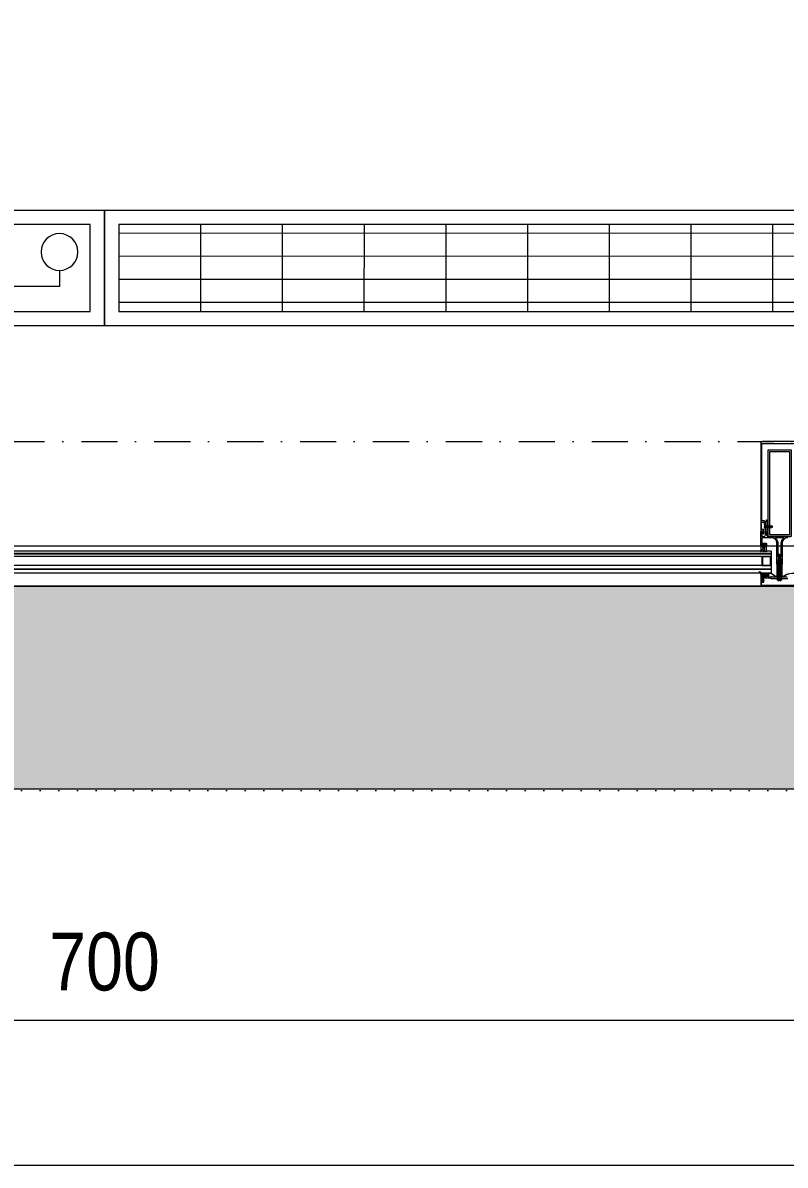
# Model space of a CAD drawing. Extents: x -1701 to 23780, y -363 to 7742.
# Drawn here: x 2258.4 to 2390.1, y 220 to 417.3 of the extents above; entities that cross this region are included whole.
import ezdxf

# ---------------------------------------------------------------- set-up
doc = ezdxf.new("R2010")
doc.units = 0
doc.header["$LTSCALE"] = 25
doc.header["$MEASUREMENT"] = 0
doc.header["$PDMODE"] = 1
doc.linetypes.add('Audi$0$DASHDOT2', pattern=[0.5, 0.25, -0.125, 0, -0.125])
doc.linetypes.add('Audi$0$DOT2', pattern=[0.125, 0, -0.125])
doc.layers.get('0').update_dxf_attribs({"color": 9, "lineweight": 9})
doc.layers.get('Defpoints').update_dxf_attribs({"color": 9, "lineweight": 9})
for name, color, linetype, lineweight in [('Audi$0$06D', 8, 'Continuous', 9), ('Audi$0$09', 8, 'Continuous', 9), ('Audi$0$10', 8, 'Continuous', 9), ('Audi$0$15', 8, 'Continuous', 9), ('Audi$0$20', 8, 'Audi$0$DOT2', 9), ('Audi$0$24', 8, 'Audi$0$DASHDOT2', 9), ('Audi$0$25', 8, 'Continuous', 9), ('Audi$0$32', 8, 'Continuous', 9)]:
    doc.layers.add(name, color=color, linetype=linetype, lineweight=lineweight)
doc.styles.add('Audi$0$MuuM_TEXT-STANDART', font='ARIALN.TTF')
doc.dimstyles.new('Audi$0$MuuM_DIM50', dxfattribs={"dimscale": 5, "dimtxt": 2, "dimasz": 1, "dimexe": 1, "dimexo": 1, "dimgap": 1, "dimtad": 1, "dimdec": 1, "dimrnd": 0.5, "dimdsep": 46, "dimtxsty": 'Audi$0$MuuM_TEXT-STANDART', "dimblk": 'Audi$0$_ArchTick', "dimcen": 0, "dimdle": 0.15, "dimclrd": 256, "dimclre": 256, "dimclrt": 256, "dimadec": 0, "dimazin": 0, "dimtfac": 5, "dimtdec": 1, "dimtix": 1, "dimtmove": 2, "dimatfit": 3, "dimldrblk": 'Audi$0$_Dot', "dimfxl": 3, "dimfxlon": 1, "dimtolj": 1, "dimlwd": -1, "dimlwe": -1, "dimarcsym": 0})

# ---------------------------------------------------------------- blocks, each defined once
blk = doc.blocks.new('Audi$0$p-konvektor_audi')
for p, q in [((250, 89.48), (0, 89.47)), ((250, 89.47), (0, 89.48)), ((0, 89.48), (0, 69.47)), ((250, 69.47), (250, 89.47)), ((16.61, 71.95), (16.6, 86.99)), ((30.73, 71.95), (30.72, 86.99)), ((44.85, 71.95), (44.84, 86.99)), ((58.96, 71.95), (58.96, 86.99)), ((73.08, 71.95), (73.08, 86.99)), ((87.2, 71.95), (87.2, 86.99)), ((101.32, 71.95), (101.32, 86.99)), ((115.44, 71.95), (115.44, 86.99)), ((129.56, 71.95), (129.56, 86.99)), ((143.68, 71.95), (143.68, 86.98)), ((157.8, 71.95), (157.8, 86.98)), ((171.92, 71.94), (171.92, 86.98)), ((186.04, 71.94), (186.04, 86.98)), ((191.48, 71.95), (200.19, 86.99)), ((199.29, 85.44), (2.49, 85.42)), ((203.55, 84.5), (203.55, 75.36)), ((207.52, 84.5), (207.52, 75.36)), ((211.5, 84.5), (211.5, 75.36)), ((215.48, 84.5), (215.48, 75.36)), ((219.45, 84.5), (219.45, 75.36)), ((223.43, 84.5), (223.43, 75.36)), ((196.99, 81.46), (2.49, 81.45)), ((242.21, 82.69), (197.7, 82.69)), ((242.21, 79.91), (242.21, 82.69)), ((194.68, 77.48), (2.49, 77.47)), ((227.1, 76.72), (194.25, 76.73)), ((192.38, 73.51), (2.49, 73.49)), ((0, 69.47), (250, 69.47))]:
    blk.add_line(p, q)
for points in [[(250, 89.47), (0, 89.47), (0, 69.47), (250, 69.47)], [(247.51, 86.99), (247.51, 71.95), (2.49, 71.95), (2.49, 86.99)]]:
    blk.add_lwpolyline(points, close=True)
for centre in [(230.28, 76.72), (242.21, 76.72)]:
    blk.add_circle(centre, 3.18)
blk = doc.blocks.new('Audi$0$vid u')
at = {"color": 252, "lineweight": -3, "ltscale": 0.5}
for p, q in [((-18171.1, 6484.2), (-18170.1, 6484.5)), ((-18167.9, 6482.9), (-18171.1, 6484.2)), ((-18166.9, 6483.2), (-18171.1, 6484.2)), ((-18171.1, 6481.6), (-18170.1, 6482)), ((-18167.9, 6480.3), (-18171.1, 6481.6)), ((-18166.9, 6480.7), (-18171.1, 6481.6)), ((-18171.1, 6479.1), (-18170.1, 6479.4)), ((-18167.9, 6477.8), (-18171.1, 6479.1)), ((-18166.9, 6478.1), (-18171.1, 6479.1)), ((-18171.1, 6476.5), (-18170.1, 6476.9)), ((-18167.9, 6475.2), (-18171.1, 6476.5)), ((-18166.9, 6475.6), (-18171.1, 6476.5)), ((-18171.1, 6473.9), (-18170.1, 6474.3)), ((-18167.9, 6472.7), (-18171.1, 6473.9)), ((-18166.9, 6473), (-18171.1, 6473.9)), ((-18170.6, 6486.7), (-18169.6, 6487)), ((-18167.2, 6486), (-18170.6, 6486.7)), ((-18168.2, 6485.6), (-18170.6, 6486.7)), ((-18169.9, 6486.4), (-18170.1, 6485.9)), ((-18170.1, 6484.5), (-18170.1, 6485.8)), ((-18170.1, 6484.5), (-18166.9, 6483.2)), ((-18170.1, 6484.5), (-18166.9, 6483.2)), ((-18170.1, 6482), (-18170.1, 6483.8)), ((-18170.1, 6482), (-18166.9, 6480.7)), ((-18170.1, 6482), (-18166.9, 6480.7)), ((-18170.1, 6479.4), (-18170.1, 6481.2)), ((-18170.1, 6479.4), (-18166.9, 6478.1)), ((-18170.1, 6479.4), (-18166.9, 6478.1)), ((-18170.1, 6476.9), (-18170.1, 6478.7)), ((-18170.1, 6476.9), (-18166.9, 6475.6)), ((-18170.1, 6476.9), (-18166.9, 6475.6)), ((-18170.1, 6474.3), (-18170.1, 6476.1)), ((-18170.1, 6474.3), (-18166.9, 6473)), ((-18170.1, 6474.3), (-18166.9, 6473)), ((-18170.1, 6471.9), (-18170.1, 6473.5)), ((-18169, 6489), (-18169.6, 6487)), ((-18169.6, 6487), (-18167.2, 6486)), ((-18169, 6489), (-18168.5, 6486.6)), ((-18167.2, 6486), (-18168.2, 6485.6)), ((-18168.2, 6485.6), (-18167.9, 6485)), ((-18167.9, 6483.6), (-18167.9, 6484.9)), ((-18166.9, 6483.2), (-18167.9, 6482.9)), ((-18167.9, 6481.1), (-18167.9, 6482.9)), ((-18166.9, 6480.7), (-18167.9, 6480.3)), ((-18167.9, 6478.5), (-18167.9, 6480.3)), ((-18166.9, 6478.1), (-18167.9, 6477.8)), ((-18167.9, 6476), (-18167.9, 6477.8)), ((-18166.9, 6475.6), (-18167.9, 6475.2)), ((-18167.9, 6473.4), (-18167.9, 6475.2)), ((-18166.9, 6473), (-18167.9, 6472.7)), ((-18171.1, 6471.5), (-18170.1, 6471.9)), ((-18167.9, 6470.2), (-18171.1, 6471.5)), ((-18166.9, 6470.6), (-18171.1, 6471.5)), ((-18171.1, 6469.2), (-18170.1, 6469.6)), ((-18167.9, 6467.9), (-18171.1, 6469.2)), ((-18166.9, 6468.3), (-18171.1, 6469.2)), ((-18171.1, 6467), (-18170.1, 6467.3)), ((-18167.9, 6465.7), (-18171.1, 6467)), ((-18166.9, 6466.1), (-18171.1, 6467)), ((-18171.1, 6464.7), (-18170.1, 6465.1)), ((-18167.9, 6463.4), (-18171.1, 6464.7)), ((-18166.9, 6463.8), (-18171.1, 6464.7)), ((-18171.1, 6462.4), (-18170.1, 6462.8)), ((-18167.9, 6461.1), (-18171.1, 6462.4)), ((-18166.9, 6461.5), (-18171.1, 6462.4)), ((-18171.1, 6460.1), (-18170.1, 6460.5)), ((-18167.9, 6458.8), (-18171.1, 6460.1)), ((-18166.9, 6459.2), (-18171.1, 6460.1)), ((-18171.1, 6457.8), (-18170.1, 6458.2)), ((-18167.9, 6456.5), (-18171.1, 6457.8)), ((-18166.9, 6456.9), (-18171.1, 6457.8)), ((-18171.1, 6455.5), (-18170.1, 6455.9)), ((-18167.9, 6454.2), (-18171.1, 6455.5)), ((-18166.9, 6454.6), (-18171.1, 6455.5)), ((-18171.1, 6453.2), (-18170.1, 6453.6)), ((-18166.9, 6452.3), (-18171.1, 6453.2)), ((-18167.9, 6451.9), (-18171.1, 6453.2)), ((-18170.1, 6471.9), (-18166.9, 6470.6)), ((-18170.1, 6471.9), (-18166.9, 6470.6)), ((-18170.1, 6469.6), (-18170.1, 6471.1)), ((-18170.1, 6469.6), (-18166.9, 6468.3)), ((-18170.1, 6469.6), (-18166.9, 6468.3)), ((-18170.1, 6467.3), (-18170.1, 6468.9)), ((-18170.1, 6467.3), (-18166.9, 6466.1)), ((-18170.1, 6467.3), (-18166.9, 6466.1)), ((-18170.1, 6465.1), (-18170.1, 6466.6)), ((-18170.1, 6465.1), (-18166.9, 6463.8)), ((-18170.1, 6465.1), (-18166.9, 6463.8)), ((-18170.1, 6462.8), (-18170.1, 6464.4)), ((-18170.1, 6462.8), (-18166.9, 6461.5)), ((-18170.1, 6462.8), (-18166.9, 6461.5)), ((-18170.1, 6460.5), (-18170.1, 6462)), ((-18170.1, 6460.5), (-18166.9, 6459.2)), ((-18170.1, 6460.5), (-18166.9, 6459.2)), ((-18170.1, 6458.2), (-18170.1, 6459.7)), ((-18170.1, 6458.2), (-18166.9, 6456.9)), ((-18170.1, 6455.9), (-18170.1, 6457.4)), ((-18170.1, 6455.9), (-18166.9, 6454.6)), ((-18170.1, 6453.6), (-18170.1, 6455.1)), ((-18170.1, 6453.6), (-18166.9, 6452.3)), ((-18170.1, 6453.6), (-18166.9, 6452.3)), ((-18167.9, 6471), (-18167.9, 6472.7)), ((-18166.9, 6470.6), (-18167.9, 6470.2)), ((-18167.9, 6468.7), (-18167.9, 6470.2)), ((-18166.9, 6468.3), (-18167.9, 6467.9)), ((-18167.9, 6466.5), (-18167.9, 6467.9)), ((-18166.9, 6466.1), (-18167.9, 6465.7)), ((-18167.9, 6464.2), (-18167.9, 6465.7)), ((-18166.9, 6463.8), (-18167.9, 6463.4)), ((-18167.9, 6461.9), (-18167.9, 6463.4)), ((-18166.9, 6461.5), (-18167.9, 6461.1)), ((-18167.9, 6459.6), (-18167.9, 6461.1)), ((-18166.9, 6459.2), (-18167.9, 6458.8)), ((-18167.9, 6457.3), (-18167.9, 6458.8)), ((-18166.9, 6456.9), (-18167.9, 6456.5)), ((-18167.9, 6455), (-18167.9, 6456.5)), ((-18166.9, 6454.6), (-18167.9, 6454.2)), ((-18167.9, 6452.7), (-18167.9, 6454.2)), ((-18164.9, 6445.9), (-18173.1, 6445.9)), ((-18173.1, 6444.2), (-18173.1, 6445.9)), ((-18170.1, 6451.3), (-18171.1, 6450.9)), ((-18167.9, 6449.6), (-18171.1, 6450.9)), ((-18171.1, 6450.9), (-18166.9, 6450)), ((-18171.1, 6448.6), (-18170.1, 6449)), ((-18167.9, 6447.3), (-18171.1, 6448.6)), ((-18166.9, 6447.7), (-18171.1, 6448.6)), ((-18170.1, 6451.3), (-18170.1, 6452.8)), ((-18166.9, 6450), (-18170.1, 6451.3)), ((-18170.1, 6449), (-18170.1, 6450.5)), ((-18170.1, 6449), (-18166.9, 6447.7)), ((-18170.1, 6445.9), (-18170.1, 6448.2)), ((-18166.9, 6452.3), (-18167.9, 6451.9)), ((-18167.9, 6450.4), (-18167.9, 6451.9)), ((-18166.9, 6450), (-18167.9, 6449.6)), ((-18167.9, 6448.1), (-18167.9, 6449.6)), ((-18166.9, 6447.7), (-18167.9, 6447.3)), ((-18167.9, 6445.9), (-18167.9, 6447.3)), ((-18164.9, 6444.2), (-18164.9, 6445.9))]:
    blk.add_line(p, q, dxfattribs=at)
blk.add_lwpolyline([(-18169.6, 6442.8), (-18169.1, 6443.2), (-18168.9, 6443.2), (-18168.4, 6442.8)], dxfattribs=at)
for centre, radius, start, end in [((-18169.9, 6485.8), 0.2, 155.3251, 180), ((-18168.1, 6484.9), 0.2, 0, 19.1116), ((-18168.6, 6450.7), 7.89, 234.7573, 262.4905), ((-18169.5, 6450.7), 7.89, 277.5095, 305.2427)]:
    blk.add_arc(centre, radius, start, end, dxfattribs=at)
blk = doc.blocks.new('*U4860')
at = {"layer": 'Audi$0$10'}
h = blk.add_hatch(dxfattribs=at)
h.set_pattern_fill('LINE', color=256, scale=0.666667, angle=585, style=0)
h.set_pattern_definition([(135, (54.08257, -143.59187), (0.058925565, 0.058925565), [])])
edge = h.paths.add_edge_path()
edge.add_arc((-3.72, -23.02), 0.625, 382.6612, 422.8, ccw=False)
edge.add_arc((-3, -22.7), 0.162, 207.04, 269.8973)
edge.add_line((-3, -22.86), (-2.92, -22.86))
edge.add_line((-2.92, -22.86), (-2.91, -22.86))
edge.add_line((-2.91, -22.86), (-2.9, -22.86))
edge.add_line((-2.9, -22.86), (-2.89, -22.86))
edge.add_line((-2.89, -22.86), (-2.89, -22.86))
edge.add_line((-2.89, -22.86), (-2.88, -22.85))
edge.add_line((-2.88, -22.85), (-2.87, -22.85))
edge.add_line((-2.87, -22.85), (-2.87, -22.84))
edge.add_line((-2.87, -22.84), (-2.86, -22.84))
edge.add_line((-2.86, -22.84), (-2.86, -22.83))
edge.add_line((-2.86, -22.83), (-2.86, -22.81))
edge.add_line((-2.86, -22.81), (-2.86, -22.74))
edge.add_line((-2.86, -22.74), (-2.86, -22.73))
edge.add_line((-2.86, -22.73), (-2.86, -22.73))
edge.add_line((-2.86, -22.73), (-2.86, -22.73))
edge.add_line((-2.86, -22.73), (-2.86, -22.73))
edge.add_line((-2.86, -22.73), (-2.85, -22.72))
edge.add_line((-2.85, -22.72), (-2.85, -22.72))
edge.add_line((-2.85, -22.72), (-2.85, -22.72))
edge.add_line((-2.85, -22.72), (-2.84, -22.72))
edge.add_line((-2.84, -22.72), (-2.84, -22.72))
edge.add_line((-2.84, -22.72), (-2.76, -22.72))
edge.add_line((-2.76, -22.72), (-2.76, -22.72))
edge.add_line((-2.76, -22.72), (-2.75, -22.72))
edge.add_line((-2.75, -22.72), (-2.75, -22.72))
edge.add_line((-2.75, -22.72), (-2.75, -22.72))
edge.add_line((-2.75, -22.72), (-2.74, -22.72))
edge.add_line((-2.74, -22.72), (-2.74, -22.73))
edge.add_line((-2.74, -22.73), (-2.74, -22.73))
edge.add_line((-2.74, -22.73), (-2.74, -22.73))
edge.add_line((-2.74, -22.73), (-2.74, -22.74))
edge.add_line((-2.74, -22.74), (-2.74, -22.81))
edge.add_line((-2.74, -22.81), (-2.74, -22.82))
edge.add_line((-2.74, -22.82), (-2.74, -22.83))
edge.add_line((-2.74, -22.83), (-2.73, -22.84))
edge.add_line((-2.73, -22.84), (-2.73, -22.84))
edge.add_line((-2.73, -22.84), (-2.72, -22.85))
edge.add_line((-2.72, -22.85), (-2.72, -22.85))
edge.add_line((-2.72, -22.85), (-2.71, -22.86))
edge.add_line((-2.71, -22.86), (-2.7, -22.86))
edge.add_line((-2.7, -22.86), (-2.69, -22.86))
edge.add_line((-2.69, -22.86), (-2.68, -22.86))
edge.add_line((-2.68, -22.86), (-2.67, -22.86))
edge.add_line((-2.67, -22.86), (-2.67, -22.86))
edge.add_line((-2.67, -22.86), (-2.66, -22.85))
edge.add_line((-2.66, -22.85), (-2.65, -22.85))
edge.add_line((-2.65, -22.85), (-2.65, -22.84))
edge.add_line((-2.65, -22.84), (-2.64, -22.84))
edge.add_line((-2.64, -22.84), (-2.64, -22.83))
edge.add_line((-2.64, -22.83), (-2.64, -22.81))
edge.add_line((-2.64, -22.81), (-2.64, -22.74))
edge.add_line((-2.64, -22.74), (-2.64, -22.73))
edge.add_line((-2.64, -22.73), (-2.64, -22.73))
edge.add_line((-2.64, -22.73), (-2.64, -22.73))
edge.add_line((-2.64, -22.73), (-2.64, -22.73))
edge.add_line((-2.64, -22.73), (-2.63, -22.72))
edge.add_line((-2.63, -22.72), (-2.63, -22.72))
edge.add_line((-2.63, -22.72), (-2.63, -22.72))
edge.add_line((-2.63, -22.72), (-2.62, -22.72))
edge.add_line((-2.62, -22.72), (-2.62, -22.72))
edge.add_line((-2.62, -22.72), (-2.54, -22.72))
edge.add_line((-2.54, -22.72), (-2.54, -22.72))
edge.add_line((-2.54, -22.72), (-2.53, -22.72))
edge.add_line((-2.53, -22.72), (-2.53, -22.72))
edge.add_line((-2.53, -22.72), (-2.53, -22.72))
edge.add_line((-2.53, -22.72), (-2.52, -22.72))
edge.add_line((-2.52, -22.72), (-2.52, -22.73))
edge.add_line((-2.52, -22.73), (-2.52, -22.73))
edge.add_line((-2.52, -22.73), (-2.52, -22.73))
edge.add_line((-2.52, -22.73), (-2.52, -22.74))
edge.add_line((-2.52, -22.74), (-2.52, -22.81))
edge.add_line((-2.52, -22.81), (-2.52, -22.82))
edge.add_line((-2.52, -22.82), (-2.52, -22.83))
edge.add_line((-2.52, -22.83), (-2.51, -22.84))
edge.add_line((-2.51, -22.84), (-2.51, -22.84))
edge.add_line((-2.51, -22.84), (-2.5, -22.85))
edge.add_line((-2.5, -22.85), (-2.5, -22.85))
edge.add_line((-2.5, -22.85), (-2.49, -22.86))
edge.add_line((-2.49, -22.86), (-2.48, -22.86))
edge.add_line((-2.48, -22.86), (-2.47, -22.86))
edge.add_line((-2.47, -22.86), (-2.46, -22.86))
edge.add_line((-2.46, -22.86), (-2.45, -22.86))
edge.add_line((-2.45, -22.86), (-2.45, -22.86))
edge.add_line((-2.45, -22.86), (-2.44, -22.85))
edge.add_line((-2.44, -22.85), (-2.43, -22.85))
edge.add_line((-2.43, -22.85), (-2.43, -22.84))
edge.add_line((-2.43, -22.84), (-2.42, -22.84))
edge.add_line((-2.42, -22.84), (-2.42, -22.83))
edge.add_line((-2.42, -22.83), (-2.42, -22.81))
edge.add_line((-2.42, -22.81), (-2.42, -22.74))
edge.add_line((-2.42, -22.74), (-2.42, -22.73))
edge.add_line((-2.42, -22.73), (-2.42, -22.73))
edge.add_line((-2.42, -22.73), (-2.42, -22.73))
edge.add_line((-2.42, -22.73), (-2.42, -22.73))
edge.add_line((-2.42, -22.73), (-2.41, -22.72))
edge.add_line((-2.41, -22.72), (-2.41, -22.72))
edge.add_line((-2.41, -22.72), (-2.41, -22.72))
edge.add_line((-2.41, -22.72), (-2.4, -22.72))
edge.add_line((-2.4, -22.72), (-2.4, -22.72))
edge.add_line((-2.4, -22.72), (-2.32, -22.72))
edge.add_line((-2.32, -22.72), (-2.32, -22.72))
edge.add_line((-2.32, -22.72), (-2.31, -22.72))
edge.add_line((-2.31, -22.72), (-2.31, -22.72))
edge.add_line((-2.31, -22.72), (-2.31, -22.72))
edge.add_line((-2.31, -22.72), (-2.3, -22.72))
edge.add_line((-2.3, -22.72), (-2.3, -22.73))
edge.add_line((-2.3, -22.73), (-2.3, -22.73))
edge.add_line((-2.3, -22.73), (-2.3, -22.73))
edge.add_line((-2.3, -22.73), (-2.3, -22.74))
edge.add_line((-2.3, -22.74), (-2.3, -22.81))
edge.add_line((-2.3, -22.81), (-2.3, -22.82))
edge.add_line((-2.3, -22.82), (-2.3, -22.83))
edge.add_line((-2.3, -22.83), (-2.29, -22.84))
edge.add_line((-2.29, -22.84), (-2.29, -22.84))
edge.add_line((-2.29, -22.84), (-2.28, -22.85))
edge.add_line((-2.28, -22.85), (-2.28, -22.85))
edge.add_line((-2.28, -22.85), (-2.27, -22.86))
edge.add_line((-2.27, -22.86), (-2.26, -22.86))
edge.add_line((-2.26, -22.86), (-2.25, -22.86))
edge.add_line((-2.25, -22.86), (-2.24, -22.86))
edge.add_line((-2.24, -22.86), (-2.23, -22.86))
edge.add_line((-2.23, -22.86), (-2.23, -22.86))
edge.add_line((-2.23, -22.86), (-2.22, -22.85))
edge.add_line((-2.22, -22.85), (-2.21, -22.85))
edge.add_line((-2.21, -22.85), (-2.21, -22.84))
edge.add_line((-2.21, -22.84), (-2.2, -22.84))
edge.add_line((-2.2, -22.84), (-2.2, -22.83))
edge.add_line((-2.2, -22.83), (-2.2, -22.81))
edge.add_line((-2.2, -22.81), (-2.2, -22.74))
edge.add_line((-2.2, -22.74), (-2.2, -22.73))
edge.add_line((-2.2, -22.73), (-2.2, -22.73))
edge.add_line((-2.2, -22.73), (-2.2, -22.73))
edge.add_line((-2.2, -22.73), (-2.2, -22.73))
edge.add_line((-2.2, -22.73), (-2.19, -22.72))
edge.add_line((-2.19, -22.72), (-2.19, -22.72))
edge.add_line((-2.19, -22.72), (-2.19, -22.72))
edge.add_line((-2.19, -22.72), (-2.18, -22.72))
edge.add_line((-2.18, -22.72), (-2.18, -22.72))
edge.add_line((-2.18, -22.72), (-2.1, -22.72))
edge.add_line((-2.1, -22.72), (-2.1, -22.72))
edge.add_line((-2.1, -22.72), (-2.09, -22.72))
edge.add_line((-2.09, -22.72), (-2.09, -22.72))
edge.add_line((-2.09, -22.72), (-2.09, -22.72))
edge.add_line((-2.09, -22.72), (-2.08, -22.72))
edge.add_line((-2.08, -22.72), (-2.08, -22.73))
edge.add_line((-2.08, -22.73), (-2.08, -22.73))
edge.add_line((-2.08, -22.73), (-2.08, -22.73))
edge.add_line((-2.08, -22.73), (-2.08, -22.74))
edge.add_line((-2.08, -22.74), (-2.08, -22.99))
edge.add_arc((-2.11, -22.99), 0.03, 270, 360, ccw=False)
edge.add_line((-2.11, -23.02), (-2.29, -23.02))
edge.add_line((-2.29, -23.02), (-2.29, -23.19))
edge.add_line((-2.29, -23.19), (-2.22, -23.21))
edge.add_arc((-2.23, -23.26), 0.05, 327.9606, 435.4015, ccw=False)
edge.add_arc((-2.27, -23.23), 0.1, 296.3878, 327.9606, ccw=False)
edge.add_arc((-2.52, -22.73), 0.663, 243.6122, 296.3878, ccw=False)
edge.add_arc((-2.77, -23.23), 0.1, 212.0394, 243.6122, ccw=False)
edge.add_arc((-2.82, -23.26), 0.05, 104.5985, 212.0394, ccw=False)
edge.add_line((-2.83, -23.21), (-2.75, -23.19))
edge.add_line((-2.75, -23.19), (-2.75, -23.02))
edge.add_line((-2.75, -23.02), (-3.17, -23.02))
edge.add_arc((-3.17, -22.97), 0.05, 193.1598, 270, ccw=False)
edge.add_arc((-3.97, -23.12), 0.763, 370.8798, 411.3382)
edge.add_arc((-3.45, -22.51), 0.0486, 74.5683, 206.9707, ccw=False)
edge = h.paths.add_edge_path(flags=16)
edge.add_arc((-2.62, -23.22), 0.03, 180, 259.176, ccw=False)
edge.add_line((-2.65, -23.22), (-2.65, -23.05))
edge.add_arc((-2.62, -23.05), 0.03, 90, 180, ccw=False)
edge.add_line((-2.62, -23.02), (-2.42, -23.02))
edge.add_arc((-2.42, -23.05), 0.03, 360, 450, ccw=False)
edge.add_line((-2.39, -23.05), (-2.39, -23.22))
edge.add_arc((-2.42, -23.22), 0.03, 280.824, 360, ccw=False)
edge.add_arc((-2.52, -22.69), 0.562, 259.176, 280.824, ccw=False)
for p, q in [((-2.56, -14.43), (-2.45, -14.43)), ((-2.56, -14.98), (-2.45, -14.98)), ((-2.45, -14.98), (-2.45, -14.43)), ((-2.4, -14.85), (-2.45, -14.56)), ((-2.44, -14.56), (-2.45, -14.56)), ((-2.45, -14.69), (-2.42, -14.82)), ((-2.42, -14.82), (-2.45, -14.82)), ((-2.44, -14.56), (-2.39, -14.85)), ((-2.42, -14.59), (-2.44, -14.56)), ((-2.37, -14.59), (-2.42, -14.59)), ((-2.37, -14.82), (-2.42, -14.59)), ((-2.42, -14.82), (-2.4, -14.85)), ((-2.42, -14.82), (-2.4, -14.85)), ((-2.4, -14.85), (-2.39, -14.85)), ((-2.39, -14.85), (-2.37, -14.82)), ((-2.35, -14.56), (-2.37, -14.59)), ((-2.37, -14.59), (-2.33, -14.82)), ((-2.33, -14.82), (-2.37, -14.82)), ((-2.33, -14.59), (-2.35, -14.56)), ((-2.35, -14.56), (-2.35, -14.56)), ((-2.31, -14.85), (-2.35, -14.56)), ((-2.35, -14.56), (-2.3, -14.85)), ((-2.28, -14.59), (-2.33, -14.59)), ((-2.28, -14.82), (-2.33, -14.59)), ((-2.33, -14.82), (-2.31, -14.85)), ((-2.33, -14.82), (-2.31, -14.85)), ((-2.31, -14.85), (-2.3, -14.85)), ((-2.3, -14.85), (-2.28, -14.82)), ((-2.26, -14.56), (-2.28, -14.59)), ((-2.28, -14.59), (-2.23, -14.82)), ((-2.28, -14.82), (-2.23, -14.82)), ((-2.25, -14.56), (-2.26, -14.56)), ((-2.21, -14.85), (-2.26, -14.56)), ((-2.23, -14.59), (-2.25, -14.56)), ((-2.25, -14.56), (-2.2, -14.85)), ((-2.18, -14.82), (-2.23, -14.59)), ((-2.18, -14.59), (-2.23, -14.59)), ((-2.23, -14.82), (-2.21, -14.85)), ((-2.23, -14.82), (-2.21, -14.85)), ((-2.04, -14.82), (-2.23, -14.82)), ((-2.21, -14.85), (-2.2, -14.85)), ((-2.2, -14.85), (-2.18, -14.82)), ((-2.16, -14.56), (-2.18, -14.59)), ((-2.18, -14.59), (-1.99, -14.59)), ((-2.18, -14.59), (-2.13, -14.82)), ((-2.18, -14.82), (-2.13, -14.82)), ((-2.18, -14.82), (-2.13, -14.82)), ((-2.15, -14.56), (-2.16, -14.56)), ((-2.11, -14.85), (-2.16, -14.56)), ((-2.13, -14.59), (-2.15, -14.56)), ((-2.15, -14.56), (-2.11, -14.85)), ((-2.09, -14.82), (-2.13, -14.59)), ((-2.09, -14.59), (-2.13, -14.59)), ((-2.13, -14.82), (-2.11, -14.85)), ((-2.13, -14.82), (-2.11, -14.85)), ((-2.11, -14.85), (-2.09, -14.82)), ((-2.11, -14.85), (-2.11, -14.85)), ((-2.07, -14.56), (-2.09, -14.59)), ((-2.09, -14.59), (-2.04, -14.82)), ((-2.09, -14.82), (-2.04, -14.82)), ((-2.09, -14.82), (-2.04, -14.82)), ((-2.06, -14.56), (-2.07, -14.56)), ((-2.02, -14.85), (-2.07, -14.56)), ((-2.04, -14.59), (-2.06, -14.56)), ((-2.06, -14.56), (-2.01, -14.85)), ((-1.99, -14.82), (-2.04, -14.59)), ((-2.04, -14.82), (-2.02, -14.85)), ((-2.04, -14.82), (-2.02, -14.85)), ((-2.02, -14.85), (-2.01, -14.85)), ((-2.01, -14.85), (-1.99, -14.82)), ((-1.97, -14.56), (-1.99, -14.59)), ((-1.99, -14.59), (-1.94, -14.82)), ((-1.99, -14.82), (-1.94, -14.82)), ((-1.99, -14.82), (-1.94, -14.82)), ((-1.97, -14.56), (-1.96, -14.56)), ((-1.92, -14.85), (-1.97, -14.56)), ((-1.94, -14.59), (-1.96, -14.56)), ((-1.96, -14.56), (-1.91, -14.85)), ((-1.89, -14.59), (-1.94, -14.59)), ((-1.89, -14.82), (-1.94, -14.59)), ((-1.94, -14.82), (-1.92, -14.85)), ((-1.94, -14.82), (-1.92, -14.85)), ((-1.92, -14.85), (-1.91, -14.85)), ((-1.91, -14.85), (-1.89, -14.82)), ((-1.87, -14.56), (-1.89, -14.59)), ((-1.89, -14.59), (-1.84, -14.82)), ((-1.89, -14.82), (-1.84, -14.82)), ((-1.82, -14.85), (-1.87, -14.56)), ((-1.86, -14.56), (-1.87, -14.56)), ((-1.86, -14.56), (-1.82, -14.85)), ((-1.84, -14.59), (-1.86, -14.56)), ((-1.8, -14.82), (-1.84, -14.59)), ((-1.8, -14.59), (-1.84, -14.59)), ((-1.84, -14.82), (-1.82, -14.85)), ((-1.84, -14.82), (-1.82, -14.85)), ((-1.82, -14.85), (-1.8, -14.82)), ((-1.82, -14.85), (-1.82, -14.85)), ((-1.78, -14.56), (-1.8, -14.59)), ((-1.8, -14.59), (-1.75, -14.82)), ((-1.75, -14.82), (-1.8, -14.82)), ((-1.78, -14.56), (-1.77, -14.56)), ((-1.73, -14.85), (-1.78, -14.56)), ((-1.75, -14.59), (-1.77, -14.56)), ((-1.77, -14.56), (-1.72, -14.85)), ((-1.75, -14.59), (-1.7, -14.59)), ((-1.7, -14.82), (-1.75, -14.59)), ((-1.75, -14.82), (-1.73, -14.85)), ((-1.75, -14.82), (-1.73, -14.85)), ((-1.73, -14.85), (-1.72, -14.85)), ((-1.72, -14.85), (-1.7, -14.82)), ((-1.68, -14.56), (-1.7, -14.59)), ((-1.7, -14.59), (-1.65, -14.82)), ((-1.7, -14.82), (-1.65, -14.82)), ((-1.63, -14.85), (-1.68, -14.56)), ((-1.68, -14.56), (-1.67, -14.56)), ((-1.67, -14.56), (-1.62, -14.85)), ((-1.65, -14.59), (-1.67, -14.56)), ((-1.6, -14.82), (-1.65, -14.59)), ((-1.6, -14.59), (-1.65, -14.59)), ((-1.65, -14.82), (-1.63, -14.85)), ((-1.65, -14.82), (-1.63, -14.85)), ((-1.63, -14.85), (-1.62, -14.85)), ((-1.62, -14.85), (-1.6, -14.82)), ((-1.58, -14.56), (-1.6, -14.59)), ((-1.6, -14.59), (-1.55, -14.82)), ((-1.6, -14.82), (-1.55, -14.82)), ((-1.53, -14.85), (-1.58, -14.56)), ((-1.58, -14.56), (-1.57, -14.56)), ((-1.57, -14.56), (-1.53, -14.85)), ((-1.55, -14.59), (-1.57, -14.56)), ((-1.51, -14.82), (-1.55, -14.59)), ((-1.51, -14.59), (-1.55, -14.59)), ((-1.55, -14.82), (-1.53, -14.85)), ((-1.55, -14.82), (-1.53, -14.85)), ((-1.53, -14.85), (-1.51, -14.82)), ((-1.53, -14.85), (-1.53, -14.85)), ((-1.49, -14.56), (-1.51, -14.59)), ((-1.51, -14.82), (-1.46, -14.82)), ((-1.44, -14.85), (-1.49, -14.56)), ((-1.48, -14.56), (-1.49, -14.56)), ((-1.48, -14.56), (-1.43, -14.85)), ((-1.46, -14.59), (-1.48, -14.56)), ((-1.41, -14.82), (-1.46, -14.59)), ((-1.44, -14.59), (-1.46, -14.59)), ((-1.46, -14.82), (-1.44, -14.85)), ((-1.4, -14.61), (-1.44, -14.59)), ((-1.44, -14.85), (-1.43, -14.85)), ((-1.43, -14.85), (-1.41, -14.82)), ((-1.41, -14.81), (-1.18, -14.72)), ((-1.41, -14.82), (-1.41, -14.81)), ((-1.39, -14.59), (-1.4, -14.61)), ((-1.4, -14.61), (-1.31, -14.77)), ((-1.37, -14.66), (-1.39, -14.59)), ((-1.38, -14.59), (-1.39, -14.59)), ((-1.36, -14.62), (-1.38, -14.59)), ((-1.38, -14.59), (-1.36, -14.68)), ((-1.36, -14.68), (-1.37, -14.66)), ((-1.31, -14.77), (-1.36, -14.62)), ((-1.18, -14.7), (-1.36, -14.62)), ((-1.17, -14.71), (-1.18, -14.7)), ((-1.18, -14.72), (-1.17, -14.71)), ((-1.47, -18.95), (-1.47, -22.7)), ((-0.45, -21.26), (-0.45, -23.35)), ((-0.33, -21.21), (-0.4, -21.21)), ((-0.28, -20.92), (-0.28, -20.97)), ((-0.28, -20.97), (-0.23, -20.97)), ((-0.25, -21.46), (-0.25, -22.59)), ((-0.23, -20.97), (-0.23, -21.11)), ((0.2, -21.41), (-0.2, -21.41)), ((-0.13, -20.82), (-0.18, -20.82)), ((-0.08, -21.21), (-0.08, -20.87)), ((0.08, -21.21), (-0.08, -21.21)), ((0.08, -20.87), (0.08, -21.21)), ((0.18, -20.82), (0.13, -20.82)), ((0.23, -21.11), (0.23, -20.97)), ((0.23, -20.97), (0.28, -20.97)), ((0.25, -22.59), (0.25, -21.46)), ((0.28, -20.97), (0.28, -20.92)), ((0.4, -21.21), (0.33, -21.21)), ((0.45, -23.35), (0.45, -21.26)), ((-0.4, -23.4), (-0.37, -23.4)), ((-0.34, -23.39), (-0.26, -23.32)), ((-0.31, -23), (-0.26, -22.96)), ((-0.31, -23.17), (-0.31, -23)), ((-0.25, -23.2), (-0.28, -23.2)), ((-0.25, -22.92), (-0.25, -22.87)), ((-0.25, -23.28), (-0.25, -23.2)), ((-0.22, -22.84), (0.22, -22.84)), ((-0.2, -22.64), (0.2, -22.64)), ((0.25, -22.87), (0.25, -22.92)), ((0.28, -23.2), (0.25, -23.2)), ((0.25, -23.2), (0.25, -23.28)), ((0.25, -23.22), (0.27, -23.2)), ((0.26, -22.96), (0.31, -23)), ((0.26, -23.32), (0.34, -23.39)), ((0.31, -23), (0.31, -23.17)), ((0.37, -23.4), (0.4, -23.4))]:
    blk.add_line(p, q, dxfattribs=at)
for points in [[(2.95, 0), (-2.95, 0, 0.414214), (-3.25, -0.3), (-3.25, -15.48, 0.470043), (-3.22, -15.51), (-3.15, -15.51, 0.430327), (-3.05, -15.41), (-2.88, -15.41), (-2.88, -15.69), (-2.95, -15.72, 0.508142), (-2.95, -15.77), (-2.78, -15.92, 0.650971), (-2.7, -15.89), (-2.7, -15.26, 0.414214), (-2.75, -15.21), (-3.1, -15.21), (-3.1, -13.91), (-2.74, -13.91), (-2.67, -14.03), (-2.67, -14.3, 0.414214), (-2.64, -14.33), (-2.6, -14.33, 0.267949), (-2.58, -14.31), (-2.47, -14.13, 0.131652), (-2.47, -14.12), (-2.47, -13.99, 0.131652), (-2.47, -13.97), (-2.62, -13.72, 0.267949), (-2.64, -13.71), (-3.05, -13.71), (-3.05, -0.4, -0.414214), (-2.95, -0.3), (2.95, -0.3)], [(1.4, -16.61, 0.414214), (0.45, -17.56), (0.45, -20.24), (0.42, -20.27), (0.45, -20.3), (0.45, -21.16, -0.414214), (0.4, -21.21), (0.37, -21.21, -0.198912), (0.34, -21.19), (0.26, -21.12, -0.198912), (0.25, -21.08), (0.25, -21.01), (0.28, -21.01, 0.414214), (0.31, -20.98), (0.31, -20.81), (0.26, -20.76, -0.198912), (0.25, -20.72), (0.25, -20.65), (0.28, -20.65, 0.414214), (0.31, -20.62), (0.31, -20.45), (0.26, -20.4, -0.198912), (0.25, -20.36), (0.25, -20.24, 0.414214), (0.22, -20.21), (0, -20.21), (-0.22, -20.21, 0.414214), (-0.25, -20.24), (-0.25, -20.36, -0.198912), (-0.26, -20.4), (-0.31, -20.45), (-0.31, -20.62, 0.414214), (-0.28, -20.65), (-0.25, -20.65), (-0.25, -20.72, -0.198912), (-0.26, -20.76), (-0.31, -20.81), (-0.31, -20.98, 0.414214), (-0.28, -21.01), (-0.25, -21.01), (-0.25, -21.08, -0.198912), (-0.26, -21.12), (-0.34, -21.19, -0.198912), (-0.37, -21.21), (-0.4, -21.21, -0.414214), (-0.45, -21.16), (-0.45, -20.3), (-0.42, -20.27), (-0.45, -20.24), (-0.45, -17.56, 0.414214), (-1.4, -16.61), (-2.97, -16.61, 0.414214), (-3.07, -16.71), (-3.07, -17.43, 0.414214), (-2.97, -17.53), (-2.41, -17.53, -0.414214), (-2.25, -17.69), (-2.25, -18.01, -0.414214), (-2.35, -18.11), (-2.45, -18.11, -0.414214), (-2.55, -18.01), (-2.55, -17.99), (-2.4, -17.99), (-2.4, -17.69), (-2.72, -17.69), (-2.75, -17.66), (-2.78, -17.69), (-3.1, -17.69), (-3.1, -17.99), (-2.95, -17.99), (-2.95, -18.01, -0.414214), (-3.05, -18.11), (-3.22, -18.11, -0.414214), (-3.25, -18.08), (-3.25, -16.61), (-3.25, -15.54, -0.414214), (-3.22, -15.51), (-3, -15.51, -0.414214), (-2.9, -15.61), (-2.9, -15.63, -0.414214), (-2.93, -15.66), (-3.07, -15.66), (-3.07, -16.31, 0.414214), (-2.97, -16.41), (-2.75, -16.41, 0.414214), (-2.45, -16.11), (-2.45, -14.74), (-2.42, -14.71), (-2.45, -14.68), (-2.45, -13.89), (-2.26, -13.55, -0.767327), (-2.2, -13.57), (-2.2, -15.5), (-2.25, -15.61), (-2.25, -15.73), (-2.22, -15.75), (-2.25, -15.76), (-2.25, -15.83, -1), (-2.25, -15.89), (-2.25, -15.97, -1), (-2.25, -16.03), (-2.25, -16.11, 0.414214), (-1.95, -16.41), (0, -16.41), (1.95, -16.41, 0.414214)], [(1.44, -23.68), (0.83, -23.68), (0.8, -23.65), (0.77, -23.68), (0, -23.68), (-0.77, -23.68), (-0.8, -23.65), (-0.83, -23.68), (-1.44, -23.68, -0.198912), (-1.46, -23.67), (-1.55, -23.58), (-2.71, -23.58), (-2.9, -23.68), (-2.74, -23.96, -1), (-2.87, -24.04), (-3.09, -23.66, -0.414214), (-3.08, -23.62), (-2.98, -23.57), (-3.12, -23.07, -0.493145), (-3.05, -22.98), (-2.85, -22.98, -0.414214), (-2.8, -23.03), (-2.8, -23.1, -0.414214), (-2.83, -23.13), (-2.95, -23.13), (-2.88, -23.38), (-2.15, -23.38), (-2.15, -23.13), (-2.27, -23.13, -0.414214), (-2.3, -23.1), (-2.3, -23.03, -0.414214), (-2.25, -22.98), (-1.9, -22.98, -0.414214), (-1.85, -23.03), (-1.85, -23.1, -0.414214), (-1.88, -23.13), (-2, -23.13), (-2, -23.38), (-1.45, -23.38), (-1.45, -23.31, -0.414214), (-1.42, -23.28), (-1.33, -23.28, -0.414214), (-1.3, -23.31), (-1.3, -23.38), (1.3, -23.38)], [(3.25, -22.7), (3.25, -22.75), (2.45, -22.75, 0.10228), (1.16, -23.02, -0.152313), (0, -23.38, -0.152313), (-1.16, -23.02, 0.159108), (-1.84, -22.75), (-3.02, -22.75), (-3.02, -22.7), (-1.84, -22.7, -0.158967), (-1.13, -22.98, 0.152054), (0, -23.33, 0.152944), (1.13, -22.98, -0.10266), (2.45, -22.7), (3.25, -22.7)]]:
    blk.add_lwpolyline(points, format="xyb", dxfattribs=at)
for points in [[(-2, -1.41), (2, -1.41), (2, -16.41), (-2, -16.41)], [(-1.7, -1.71), (1.7, -1.71), (1.7, -16.11), (-1.7, -16.11)], [(-1.47, -21.42), (-1.47, -19.82), (-3.07, -19.82), (-3.07, -21.42)], [(-1.57, -21.32), (-1.57, -19.92), (-2.97, -19.92), (-2.97, -21.32)]]:
    blk.add_lwpolyline(points, close=True, dxfattribs=at)
for points in [[(-2.65, -14.67), (-2.63, -14.7), (-2.63, -14.71), (-2.65, -14.74)], [(-1.51, -14.59), (-1.46, -14.82)]]:
    blk.add_lwpolyline(points, dxfattribs=at)
for points in [[(0.26, -19.91, 0.414214), (0.29, -19.88), (0.29, -17.56, -0.239182), (0.74, -16.66, 0.725247), (0.73, -16.61), (0, -16.61), (-0.73, -16.61, 0.725247), (-0.74, -16.66, -0.239182), (-0.29, -17.56), (-0.29, -19.88, 0.414214), (-0.26, -19.91), (0, -19.91)], [(-2.47, -18.13, -0.414214), (-2.57, -18.03), (-2.57, -17.97), (-2.45, -17.97), (-2.45, -17.87, 0.333333), (-3.05, -17.87), (-3.05, -17.97), (-2.93, -17.97), (-2.93, -18.03, -0.414214), (-3.03, -18.13), (-3.25, -18.13), (-3.25, -18.78), (-3.21, -18.78, 0.307685), (-3.15, -18.74, -1.128702), (-3.09, -18.77, -0.201212), (-3.25, -18.88, 0.978531), (-3.25, -18.98, 0.1613), (-3.04, -18.86, -0.307572), (-3.02, -18.86), (-2.83, -18.97, 0.8391), (-2.81, -18.95), (-2.89, -18.86, -0.8391), (-2.87, -18.83), (-2.61, -18.97, 0.8391), (-2.59, -18.95), (-2.67, -18.86, -0.8391), (-2.65, -18.83), (-2.39, -18.97, 0.8391), (-2.37, -18.95), (-2.45, -18.86, -0.8391), (-2.43, -18.83), (-2.17, -18.97, 0.8391), (-2.15, -18.95), (-2.23, -18.86, -0.176327), (-2.25, -18.8), (-2.25, -18.13)], [(-2.67, -18.13), (-2.67, -17.9, 0.375047), (-2.7, -17.87, 0.067879), (-2.8, -17.87, 0.375047), (-2.83, -17.9), (-2.83, -18.13, -0.298217), (-2.89, -18.22, 0.298217), (-2.95, -18.31), (-2.95, -18.34, 0.414214), (-2.92, -18.37), (-2.58, -18.37, 0.414214), (-2.55, -18.34), (-2.55, -18.31, 0.298217), (-2.61, -18.22, -0.298217)], [(-2.95, -18.55), (-2.95, -18.58, 1), (-2.55, -18.58), (-2.55, -18.55, 0.414214), (-2.58, -18.52), (-2.92, -18.52, 0.414214)], [(-3.44, -22.46, -0.176952), (-3.15, -22.78, 0.281357), (-3, -22.86), (-2.92, -22.86), (-2.91, -22.86), (-2.9, -22.86), (-2.89, -22.86), (-2.89, -22.86), (-2.88, -22.85), (-2.87, -22.85), (-2.87, -22.84), (-2.86, -22.84), (-2.86, -22.83), (-2.86, -22.81), (-2.86, -22.74), (-2.86, -22.73), (-2.86, -22.73), (-2.86, -22.73), (-2.86, -22.73), (-2.85, -22.72), (-2.85, -22.72), (-2.85, -22.72), (-2.84, -22.72), (-2.84, -22.72), (-2.76, -22.72), (-2.76, -22.72), (-2.75, -22.72), (-2.75, -22.72), (-2.75, -22.72), (-2.74, -22.72), (-2.74, -22.73), (-2.74, -22.73), (-2.74, -22.73), (-2.74, -22.74), (-2.74, -22.81), (-2.74, -22.82), (-2.74, -22.83), (-2.73, -22.84), (-2.73, -22.84), (-2.72, -22.85), (-2.72, -22.85), (-2.71, -22.86), (-2.7, -22.86), (-2.69, -22.86), (-2.68, -22.86), (-2.67, -22.86), (-2.67, -22.86), (-2.66, -22.85), (-2.65, -22.85), (-2.65, -22.84), (-2.64, -22.84), (-2.64, -22.83), (-2.64, -22.81), (-2.64, -22.74), (-2.64, -22.73), (-2.64, -22.73), (-2.64, -22.73), (-2.64, -22.73), (-2.63, -22.72), (-2.63, -22.72), (-2.63, -22.72), (-2.62, -22.72), (-2.62, -22.72), (-2.54, -22.72), (-2.54, -22.72), (-2.53, -22.72), (-2.53, -22.72), (-2.53, -22.72), (-2.52, -22.72), (-2.52, -22.73), (-2.52, -22.73), (-2.52, -22.73), (-2.52, -22.74), (-2.52, -22.81), (-2.52, -22.82), (-2.52, -22.83), (-2.51, -22.84), (-2.51, -22.84), (-2.5, -22.85), (-2.5, -22.85), (-2.49, -22.86), (-2.48, -22.86), (-2.47, -22.86), (-2.46, -22.86), (-2.45, -22.86), (-2.45, -22.86), (-2.44, -22.85), (-2.43, -22.85), (-2.43, -22.84), (-2.42, -22.84), (-2.42, -22.83), (-2.42, -22.81), (-2.42, -22.74), (-2.42, -22.73), (-2.42, -22.73), (-2.42, -22.73), (-2.42, -22.73), (-2.41, -22.72), (-2.41, -22.72), (-2.41, -22.72), (-2.4, -22.72), (-2.4, -22.72), (-2.32, -22.72), (-2.32, -22.72), (-2.31, -22.72), (-2.31, -22.72), (-2.31, -22.72), (-2.3, -22.72), (-2.3, -22.73), (-2.3, -22.73), (-2.3, -22.73), (-2.3, -22.74), (-2.3, -22.81), (-2.3, -22.82), (-2.3, -22.83), (-2.29, -22.84), (-2.29, -22.84), (-2.28, -22.85), (-2.28, -22.85), (-2.27, -22.86), (-2.26, -22.86), (-2.25, -22.86), (-2.24, -22.86), (-2.23, -22.86), (-2.23, -22.86), (-2.22, -22.85), (-2.21, -22.85), (-2.21, -22.84), (-2.2, -22.84), (-2.2, -22.83), (-2.2, -22.81), (-2.2, -22.74), (-2.2, -22.73), (-2.2, -22.73), (-2.2, -22.73), (-2.2, -22.73), (-2.19, -22.72), (-2.19, -22.72), (-2.19, -22.72), (-2.18, -22.72), (-2.18, -22.72), (-2.1, -22.72), (-2.1, -22.72), (-2.09, -22.72), (-2.09, -22.72), (-2.09, -22.72), (-2.08, -22.72), (-2.08, -22.73), (-2.08, -22.73), (-2.08, -22.73), (-2.08, -22.74), (-2.08, -22.99, -0.414214), (-2.11, -23.02), (-2.29, -23.02), (-2.29, -23.19), (-2.22, -23.21, -0.506456), (-2.19, -23.28, -0.13864), (-2.23, -23.32, -0.234436), (-2.82, -23.32, -0.13864), (-2.86, -23.28, -0.506456), (-2.83, -23.21), (-2.75, -23.19), (-2.75, -23.02), (-3.17, -23.02, -0.348434), (-3.22, -22.98, 0.17839), (-3.49, -22.53, -0.651907)], [(-3.1, -24.85), (-3.1, -24.28), (-2.78, -24.28, 1), (-2.78, -24.13), (-3.1, -24.13), (-3.1, -23.65), (-3.02, -23.6, 0.339454), (-3, -23.57), (-3.14, -23.04, 0.876976), (-3.25, -23.05), (-3.25, -25), (3.25, -25), (3.25, -23.05, 0.876976), (3.14, -23.04), (3, -23.57, 0.339454), (3.02, -23.6), (3.1, -23.65), (3.1, -24.13), (2.78, -24.13, 1), (2.78, -24.28), (3.1, -24.28), (3.1, -24.85)], [(-2.63, -23.27, -0.359904), (-2.65, -23.24), (-2.65, -23.07, -0.414214), (-2.62, -23.04), (-2.42, -23.04, -0.414214), (-2.39, -23.07), (-2.39, -23.24, -0.359904), (-2.42, -23.27, -0.094739)], [(-2.63, -23.27, -0.359904), (-2.65, -23.24), (-2.65, -23.07, -0.414214), (-2.62, -23.04), (-2.42, -23.04, -0.414214), (-2.39, -23.07), (-2.39, -23.24, -0.359904), (-2.42, -23.27, -0.094739)]]:
    blk.add_lwpolyline(points, format="xyb", close=True, dxfattribs=at)
for centre, radius, start, end in [((-2.13, -14.73), 0.521, 144.7573, 172.4905), ((-2.13, -14.68), 0.521, 187.5095, 215.2427), ((-0.4, -21.26), 0.05, 90, 180), ((-0.33, -21.11), 0.1, 270, 360), ((-0.18, -20.92), 0.1, 90, 180), ((-0.2, -21.46), 0.05, 90, 180), ((-0.13, -20.87), 0.05, 0, 90), ((0.13, -20.87), 0.05, 90, 180), ((0.18, -20.92), 0.1, 360, 90), ((0.2, -21.46), 0.05, 0, 90), ((0.33, -21.11), 0.1, 180, 270), ((0.4, -21.26), 0.05, 0, 90), ((-0.4, -23.35), 0.05, 180, 270), ((-0.37, -23.35), 0.05, 270, 315), ((-0.28, -23.17), 0.03, 180, 270), ((-0.3, -22.92), 0.05, 315, 360), ((-0.3, -23.28), 0.05, 315, 360), ((-0.2, -22.59), 0.05, 180, 270), ((-0.22, -22.87), 0.03, 90, 180), ((0.2, -22.59), 0.05, 270, 0), ((0.22, -22.87), 0.03, 0, 90), ((0.3, -22.92), 0.05, 180, 225), ((0.3, -23.28), 0.05, 180, 225), ((0.28, -23.17), 0.03, 270, 0), ((0.37, -23.35), 0.05, 225, 270), ((0.4, -23.35), 0.05, 270, 0)]:
    blk.add_arc(centre, radius, start, end, dxfattribs=at)
at = {"layer": 'Audi$0$15'}
for p, q in [((-1.47, -18.95), (-204.74, -18.95)), ((-1.47, -19.35), (-204.74, -19.35)), ((-1.47, -19.42), (-204.74, -19.42)), ((-1.47, -19.82), (-204.74, -19.82)), ((-1.47, -21.42), (-204.74, -21.42)), ((-1.47, -22.02), (-204.74, -22.02)), ((-1.47, -22.1), (-204.74, -22.1)), ((-1.47, -22.7), (-204.74, -22.7))]:
    blk.add_line(p, q, dxfattribs=at)
at = {"layer": 'Audi$0$10', "xscale": 0.0999999999985448, "yscale": 0.0999999999985448, "zscale": 0.0999999999985448}
blk.add_blockref('Audi$0$vid u', (1816.9, -668.26), dxfattribs=at)
blk = doc.blocks.new('Audi$0$_ArchTick')
at = {"color": 0, "linetype": 'ByBlock', "const_width": 0.15}
blk.add_lwpolyline([(-0.5, -0.5), (0.5, 0.5)], dxfattribs=at)
blk = doc.blocks.new('*D4762')
at = {"layer": 'Audi$0$25', "transparency": 16777216}
for p, q in [((-3500, -2580), (-3500, -2560)), ((0, -2580), (0, -2560)), ((-3500.75, -2565), (0.75, -2565))]:
    blk.add_line(p, q, dxfattribs=at)
at = {"layer": 'Defpoints', "color": 0, "transparency": 16777216}
for p in [(0, -2565), (-3500, -2590), (0, -2590)]:
    blk.add_point(p, dxfattribs=at)
at = {"layer": 'Audi$0$25', "transparency": 16777216, "xscale": 5, "yscale": 5, "zscale": 5, "rotation": 180}
blk.add_blockref('Audi$0$_ArchTick', (-3500, -2565), dxfattribs=at)
at = {"layer": 'Audi$0$25', "transparency": 16777216, "xscale": 5, "yscale": 5, "zscale": 5}
blk.add_blockref('Audi$0$_ArchTick', (0, -2565), dxfattribs=at)
at = {"layer": 'Audi$0$25', "transparency": 16777216, "insert": (-1750, -2554.89), "char_height": 10, "attachment_point": 5, "style": 'Audi$0$MuuM_TEXT-STANDART'}
blk.add_mtext('\\A1;3500', dxfattribs=at)
blk = doc.blocks.new('Audi$0$_Dot')
at = {"color": 0, "linetype": 'ByBlock', "lineweight": -2}
blk.add_line((-0.5, 0), (-1, 0), dxfattribs=at)
at = {"color": 0, "linetype": 'ByBlock', "const_width": 0.5}
blk.add_lwpolyline([(-0.25, 0, 1), (0.25, 0, 1)], format="xyb", close=True, dxfattribs=at)
blk = doc.blocks.new('*D4778')
at = {"layer": 'Audi$0$25', "transparency": 16777216}
for p, q in [((-2800, -2555), (-2800, -2535)), ((-2100, -2555), (-2100, -2535)), ((-2099.25, -2540), (-2800.75, -2540))]:
    blk.add_line(p, q, dxfattribs=at)
at = {"layer": 'Defpoints', "color": 0, "transparency": 16777216}
for p in [(-2800, -2540), (-2800, -2590), (-2100, -2590)]:
    blk.add_point(p, dxfattribs=at)
at = {"layer": 'Audi$0$25', "transparency": 16777216, "xscale": 5, "yscale": 5, "zscale": 5, "rotation": 180}
blk.add_blockref('Audi$0$_ArchTick', (-2800, -2540), dxfattribs=at)
at = {"layer": 'Audi$0$25', "transparency": 16777216, "xscale": 5, "yscale": 5, "zscale": 5}
blk.add_blockref('Audi$0$_ArchTick', (-2100, -2540), dxfattribs=at)
at = {"layer": 'Audi$0$25', "transparency": 16777216, "insert": (-2450, -2529.89), "char_height": 10, "attachment_point": 5, "style": 'Audi$0$MuuM_TEXT-STANDART'}
blk.add_mtext('\\A1;700', dxfattribs=at)
blk = doc.blocks.new('Audi$0$P-AKS_AUDI')
at = {"layer": 'Audi$0$24'}
blk.add_lwpolyline([(-3840, -2440), (360, -2440)], dxfattribs=at)
at = {"layer": 'Audi$0$25'}
for base, p1, p2, picture, middle in [((-2800, -2540), (-2100, -2590), (-2800, -2590), '*D4778', (-2450, -2529.89)), ((0, -2565), (-3500, -2590), (0, -2590), '*D4762', (-1750, -2554.89))]:
    dim = blk.add_linear_dim(base=base, p1=p1, p2=p2, dimstyle='Audi$0$MuuM_DIM50', dxfattribs=at)
    dim.commit()
    dim.dimension.update_dxf_attribs({"geometry": picture, "text_midpoint": middle})
blk = doc.blocks.new('Audi$0$p-zemin kat')
at = {"layer": 'Audi$0$09'}
h = blk.add_hatch(dxfattribs=at)
h.set_pattern_fill('SQUARE', color=252, scale=20, style=0)
h.paths.add_polyline_path([(1719.56, 285), (3319.5, 285), (3319.5, 320), (1719.67, 320)])
at = {"layer": 'Audi$0$06D'}
for points in [[(3319.5, 326.92), (1724.23, 326.92)], [(1719.67, 320), (3319.5, 320)]]:
    blk.add_lwpolyline(points, dxfattribs=at)
blk.add_lwpolyline([(1719.56, 285), (3319.5, 285), (3319.5, 320), (1719.67, 320)], close=True, dxfattribs=at)
at = {"layer": 'Audi$0$20'}
blk.add_lwpolyline([(1719.56, 284.7), (4822.79, 284.7), (4822.79, 2034.32)], dxfattribs=at)
at = {"layer": 'Audi$0$10'}
blk.add_blockref('*U4860', (2389.17, 345), dxfattribs=at)
at = {"layer": 'Audi$0$24'}
blk.add_blockref('Audi$0$P-AKS_AUDI', (4722.5, 2785), dxfattribs=at)
blk = doc.blocks.new('Audi')
at = {"layer": 'Audi$0$10'}
blk.add_blockref('Audi$0$p-zemin kat', (0, 0), dxfattribs=at)
at = {"layer": 'Audi$0$32', "xscale": -1, "rotation": 180}
for p in [(2022.5, 454.48), (2272.5, 454.48)]:
    blk.add_blockref('Audi$0$p-konvektor_audi', p, dxfattribs=at)

msp = doc.modelspace()

# ---------------------------------------------------------------- block references
at = {"color": 6}
msp.add_blockref('Audi', (0, 0), dxfattribs=at)

doc.saveas('drawing.dxf')
